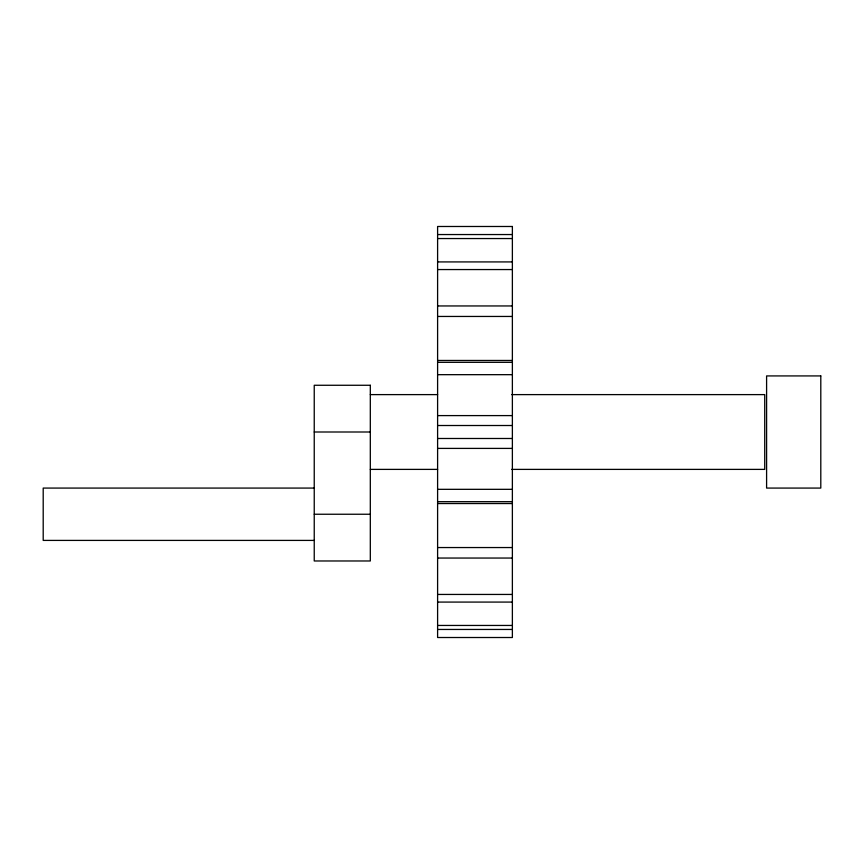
<?xml version="1.0" encoding="UTF-8"?>
<svg xmlns="http://www.w3.org/2000/svg" width="864" height="864" viewBox="0 0 864 864"><rect width="100%" height="100%" fill="white"/><g stroke="black" fill="none" stroke-linecap="round" stroke-linejoin="round"><path stroke-width="1.3" d="M437.605 234.544L512.374 234.544M437.605 238.55L512.374 238.55M437.605 261.922L512.374 261.922M437.605 269.557L512.374 269.557M437.605 305.953L512.374 305.953M437.605 316.451L512.374 316.451M437.605 360.461L512.374 360.461M437.605 362.318L512.374 362.318M437.605 374.674L512.374 374.674M370.31 394.61L437.616 394.61M511.661 394.61L764.726 394.61L764.726 469.39L511.661 469.39M437.605 415.595L512.374 415.595M437.605 425.509L512.374 425.509M314.237 432L370.31 432M437.605 438.491L512.374 438.491M437.605 448.405L512.374 448.405M370.31 469.39L437.616 469.39M314.237 488.074L43.2 488.074L43.2 540.41L314.237 540.41M437.605 489.326L512.374 489.326M437.605 501.682L512.374 501.682M437.605 503.539L512.374 503.539M314.237 514.242L370.31 514.242M437.605 547.549L512.374 547.549M437.605 558.047L512.374 558.047M437.605 594.443L512.374 594.443M437.605 602.078L512.374 602.078M437.605 625.45L512.374 625.45M437.605 629.456L512.374 629.456M512.374 226.487L437.605 226.487L437.605 637.513L512.374 637.513L512.374 226.487M820.8 375.926L766.595 375.926L766.595 488.074L820.8 488.074L820.8 375.926M370.31 385.268L314.237 385.268L314.237 560.974L370.31 560.974L370.31 385.268"/></g></svg>
